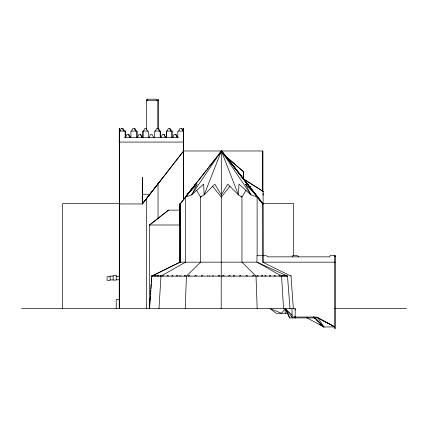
<?xml version="1.0" encoding="UTF-8"?>
<svg xmlns="http://www.w3.org/2000/svg" width="428" height="428" viewBox="0 0 428 428"><rect width="100%" height="100%" fill="white"/><g stroke="black" fill="none" stroke-linecap="round" stroke-linejoin="round"><path stroke-width="0.64" d="M183.666 150.972L142.422 203.947L119.46 203.947L119.305 128.609L119.449 308.631L119.455 128.609L119.449 261.24M119.46 185.822L119.391 128.609M119.449 128.609L119.294 142.069L183.569 142.069M142.294 194.259L142.283 203.947L149.854 194.259L142.294 194.259L142.31 177.706M151.79 276.108L151.769 275.76M149.543 308.631L151.822 275.739M180.017 203.765L180.076 262.171L180.097 203.466M183.419 137.356L183.457 134.488L183.403 142.069M183.446 128.609L183.403 199.806L180.177 203.947L180.129 262.171L151.865 276.108M183.516 134.488L183.484 137.356L183.537 128.609M221.18 308.631L221.367 150.972L218.103 155.155M262.749 191.691L262.803 150.972L183.569 150.972L142.219 203.947M293.319 308.631L290.992 275.375M119.321 134.488L119.294 142.069L119.46 131.086M142.342 180.648L142.347 177.647L142.374 203.947M180.076 262.171L180.177 203.947L195.575 184.126L194.697 185.169M183.526 131.086L183.564 128.609L183.403 199.806L221.693 150.972M295.176 317.036L295.16 317.929L295.165 316.602M295.176 309.958L295.176 308.631L21.4 308.631M119.46 142.069L119.31 131.086L125.666 131.086L125.666 137.356M263.092 195.35L263.102 193.055M119.294 142.069L119.401 131.086L119.294 142.069L119.412 137.356M295.106 316.602L295.095 317.929L294.159 317.046M284.813 276.108L284.823 275.557M283.614 276.108L283.63 275.557M185.238 308.631L186.405 276.108L200.598 262.171L200.598 197.131L196.661 190.342M157.418 276.108L157.541 275.225M152.293 276.108L152.32 275.573M158.579 276.108L158.713 275.225M212.213 276.108L212.24 275.562M155.722 276.108L155.851 275.3M154.026 276.108L154.155 275.263M286.535 276.108L286.664 275.3M160.233 276.108L160.361 275.3M281.95 276.108L282.079 275.3M158.975 308.631L160.992 276.108L185.506 262.171L185.506 197.131L191.621 194.911L203.648 184.126L204.14 194.911L200.598 197.131L201.428 196.088M149.575 306.635L149.907 301.991M150.003 300.665L150.335 296.021M150.426 294.694L150.758 290.045M150.854 288.718L151.186 284.074M151.282 282.748L151.614 278.098M179.765 276.108L179.819 275.552M233.281 276.108L233.693 275.263M207.767 276.108L207.831 275.557M264.879 276.108L265.216 275.263M261.599 276.108L261.952 275.263M274.23 276.108L274.573 275.3M167.225 276.108L167.583 275.263M171.912 276.108L172.27 275.263M176.513 276.108L176.871 275.263M257.03 276.108L257.394 275.263M162.453 276.108L162.811 275.3L163.517 276.108M269.501 276.108L269.854 275.3M239.589 276.108L240.049 275.263M184.318 276.108L184.682 275.3M252.563 276.108L253.018 275.3M218.334 276.108L218.804 275.3M228.713 276.108L229.205 275.263M246.02 276.108L246.507 275.3M194.884 276.108L195.393 275.263M278.97 276.108L279.35 275.37L280.072 276.108M222.597 276.108L223.1 275.3M120.236 131.086L121.006 128.609L123.269 128.609L124.42 131.086M188.47 276.108L188.989 275.37M201.363 276.108L201.882 275.37M125.709 137.356L126.672 134.488L129.112 134.488L130.465 137.356M137.607 137.356L138.758 134.488L140.748 134.488L142.085 137.356M149.249 137.356L150.501 134.488L152.186 134.488L153.588 137.356M131.653 131.086L132.766 128.609L135.05 128.609L136.168 131.086M143.573 131.086L144.685 128.609L146.483 128.609M178.738 131.086L179.899 128.609L182.066 128.609L183.403 131.086M172.832 137.356L174.196 134.488L176.4 134.488L177.497 137.356M161.03 137.356L162.469 134.488L164.325 134.488L165.561 137.356M167.075 131.086L168.332 128.609L170.237 128.609L171.58 131.086L171.585 137.356M155.278 131.086L156.557 128.609L158.767 128.609L159.644 131.086M245.907 190.342L241.948 197.131L241.948 262.171L256.019 276.108L257.175 308.631M187.887 193.868L186.1 196.158L193.879 186.217M188.7 192.819L196.869 182.36M197.683 181.311L206.259 170.328M207.077 169.279L207.896 168.236M208.709 167.188L215.241 158.82M216.466 157.247L217.285 156.204M154.048 188.876L162.875 177.647M149.928 194.259L154.134 188.876M185.394 197.131L195.575 184.126M229.948 186.207L221.26 197.131L212.582 186.207M187.068 194.911L197.206 184.126L191.621 194.911L221.367 150.972L251.027 194.911L257.126 197.131L257.126 255.532M149.575 225.005L168.493 210.137M149.575 308.631L149.543 225.005L168.471 210.137L180.177 210.137M306.598 317.64L323.9 326.992L334.766 326.906L316.747 317.036L292.008 317.036L292.008 308.631M146.472 99.184L146.499 129.507M146.467 100.414L158.066 100.414M183.569 131.086L177.85 131.086L177.85 137.356M124.462 137.356L178.465 137.356M221.463 150.972L262.878 203.947L225.711 156.252L243.719 171.928L243.719 179.129L263.092 191.321L263.231 262.171M225.711 156.252L243.719 171.928M243.569 171.928L243.719 179.129M241.125 196.088L241.948 197.131L238.439 194.911L238.995 184.126L251.027 194.911L245.495 184.126L247.464 184.126M261.733 190.883L263.092 191.321M119.872 203.637L62.654 203.637L62.654 308.631M262.428 203.637L293.699 203.637L293.699 255.8M158.034 218.355L158.044 183.2M149.543 225.005L180.129 225.005L180.113 203.246M334.766 255.671L334.766 328.816L335.252 328.816L335.252 255.671L335.044 256.559L334.921 255.671M334.766 255.698L329.897 255.698L329.897 256.859L267.741 256.859L266.419 255.698L256.966 255.698L256.966 262.171L287.493 276.108L290.002 308.631M262.717 262.171L335.252 262.171M113.169 276.135L110.124 276.135L110.124 280.308L107.075 280.308L107.075 276.729L110.124 276.729M287.835 276.108L151.753 276.108L180.017 262.171L257.126 262.171L281.565 276.108L283.571 308.631M116.218 276.36L119.268 276.36M119.268 278.847L119.647 278.847M116.218 279.778L119.268 279.778M110.124 279.912L113.169 279.912M119.268 284.577L119.647 284.577M119.551 299.482L116.218 299.482L116.218 308.631M334.257 308.631L406.6 308.631M287.974 313.28L276.114 313.28L270.057 308.631L281.56 313.28L285.235 308.631L292.281 315.276M285.235 313.28L285.235 308.631L289.708 317.929L318.084 317.929L334.766 326.906L317.902 317.929L323.9 326.992L319.379 324.221M250.22 186.966L249.112 186.234L250.316 186.678M290.997 276.108L262.733 262.171L262.733 203.947L221.453 150.972M249.112 186.234L250.268 186.827M243.569 179.129L262.936 191.321M202.342 275.37L202.861 276.108M189.449 275.37L189.968 276.108M223.593 275.3L224.095 276.108M195.906 275.263L196.415 276.108M246.993 275.3L247.48 276.108M229.713 275.263L230.211 276.108M219.286 275.3L219.757 276.108M253.499 275.3L253.948 276.108M240.552 275.263L241.012 276.108M234.18 275.263L234.592 276.108M315.072 317.929L323.9 326.992L313.43 316.998M313.531 316.934L315.415 318.764M316.832 320.133L323.9 326.992M298.616 256.859L297.487 255.698L292.442 255.698L292.442 256.859M245.495 184.126L255.666 194.911M185.04 275.3L185.41 276.108M270.212 275.3L270.571 276.108M121.862 128.609L124.05 131.086M257.768 275.263L258.127 276.108M274.931 275.3L275.274 276.108M177.24 275.263L177.604 276.108M172.639 275.263L173.003 276.108M167.953 275.263L168.316 276.108M262.321 275.263L262.669 276.108M265.579 275.263L265.922 276.108M221.784 150.972L263.134 203.947M292.517 317.929L285.235 308.631L289.708 317.929M225.861 156.252L263.092 203.947M134.269 128.609L135.794 131.086M128.197 134.488L129.925 137.356M254.483 192.605L255.147 193.74M256.137 195.436L257.126 197.131M146.141 128.609L147.532 131.086M158.05 128.609L159.425 131.086M140.395 134.488L141.861 137.356M175.587 134.488L177.042 137.356M163.983 134.488L165.31 137.356M169.665 128.609L170.745 131.086M181.734 128.609L182.724 131.086M282.213 275.3L282.341 276.108M286.792 275.3L286.921 276.108M160.489 275.3L160.618 276.108M154.294 275.263L154.422 276.108M155.979 275.3L156.102 276.108M158.852 275.225L158.986 276.108M157.681 275.225L157.804 276.108M285.075 275.183L285.198 276.108M209.169 275.557L209.228 276.108M180.809 275.552L180.857 276.108M152.673 275.573L152.7 276.108M213.535 275.562L213.561 276.108M283.994 275.557L284.01 276.108M262.813 150.972L262.862 191.691M295.176 308.631L295.176 317.929M172.393 137.356L172.393 131.086L166.348 131.086L166.348 137.356M166.396 131.086L166.396 137.356M160.457 137.356L160.457 131.086L154.513 131.086L154.513 137.356M160.184 131.086L160.184 137.356M158.066 128.844L158.06 99.184L158.034 128.4M156.878 100.414L156.878 99.184L147.505 99.184L147.505 100.414M148.457 137.356L148.457 131.086L142.845 131.086L142.845 137.356M147.735 99.184L147.735 100.414M146.483 198.699L146.467 308.631M143.048 131.086L143.048 137.356M137.211 137.356L137.211 131.086L130.92 131.086L130.92 137.356M136.682 131.086L136.682 137.356M125.169 131.086L125.169 137.356M119.294 131.086L119.294 308.631M119.268 276.135L119.268 308.631M221.367 150.972L204.14 194.911L214.835 184.126L221.281 194.911L227.776 184.126L238.439 194.911L221.367 150.972M116.218 275.53L113.169 275.53L113.169 280.094L116.218 280.094L116.218 275.53"/></g></svg>
